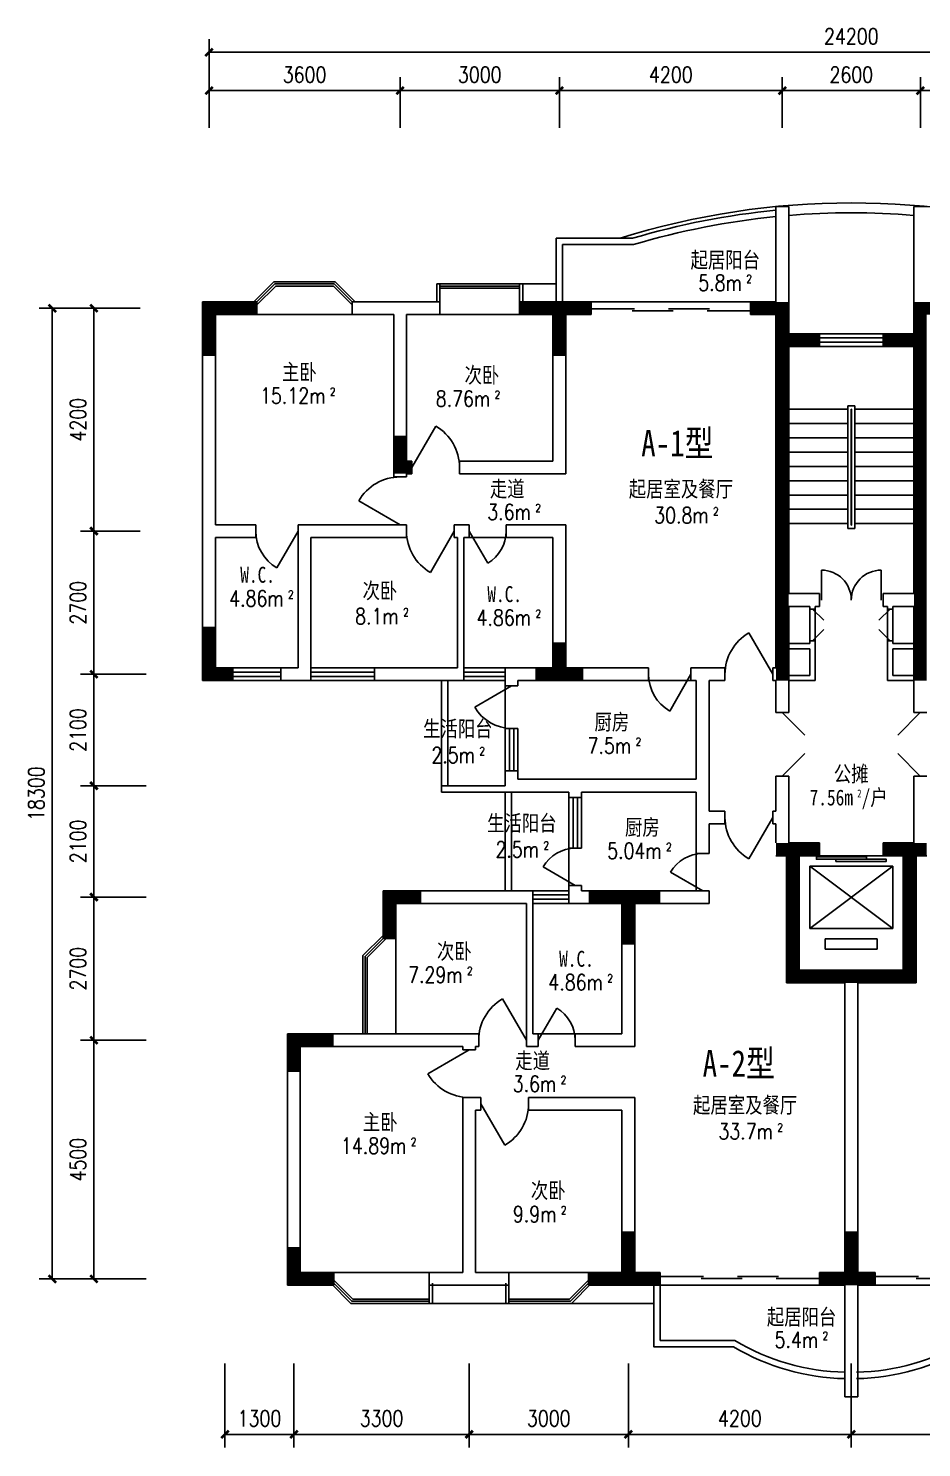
# Model space of a CAD drawing. Header units: millimetres. Extents: x 1478 to 31788, y 537 to 27341.
# Drawn here: x 1525 to 18351, y 537 to 27294 of the extents above; entities that cross this region are included whole.
import ezdxf
from ezdxf.enums import TextEntityAlignment as Align

# ---------------------------------------------------------------- set-up
doc = ezdxf.new("R2010")
doc.units = ezdxf.units.MM
for name, color, linetype in [('BB', 5, 'Continuous'), ('GROUND', 2, 'Continuous'), ('I', 6, 'Continuous'), ('PUB_DIM', 3, 'Continuous'), ('PUB_TEXT', 7, 'Continuous'), ('PUB_WINDW', 7, 'Continuous'), ('STAIR', 2, 'Continuous'), ('WALL', 255, 'Continuous'), ('WINDOW', 2, 'Continuous'), ('WINDOW_TEXT', 7, 'Continuous')]:
    doc.layers.add(name, color=color, linetype=linetype)
doc.styles.add('DIM_FONT', font='SIMPLEX', dxfattribs={"width": 0.8})
doc.styles.add('S1', font='SimSun.ttf', dxfattribs={"width": 0.8})
doc.styles.add('SIMPLEX', font='SIMPLEX.SHX')
doc.dimstyles.new('DIMN', dxfattribs={"dimtxt": 300, "dimasz": 1, "dimexe": 250, "dimexo": 300, "dimgap": 0.09, "dimtad": 1, "dimdec": 0, "dimzin": 0, "dimdsep": 46, "dimtxsty": 'DIM_FONT', "dimblk": '_DIMX', "dimcen": 0.09, "dimclrt": 7, "dimadec": 0, "dimazin": 0, "dimtfac": 1, "dimtdec": 0, "dimtix": 1, "dimtmove": 2, "dimatfit": 3, "dimldrblk": '_DIMX', "dimfxl": 1, "dimtolj": 1, "dimtzin": 0, "dimarcsym": 0})

# ---------------------------------------------------------------- blocks, each defined once
blk = doc.blocks.new('_DIMX')
at = {"const_width": 50}
blk.add_lwpolyline([(-70, -70), (70, 70)], dxfattribs=at)
blk = doc.blocks.new('*D22')
at = {"color": 0, "linetype": 'ByBlock', "transparency": 16777216}
for p, q in [((-44411, -52570), (-45646, -52570)), ((-45396, -52571), (-45396, -57069)), ((-44411, -57070), (-45646, -57070))]:
    blk.add_line(p, q, dxfattribs=at)
at = {"layer": 'DEFPOINTS', "color": 0, "linetype": 'ByBlock', "transparency": 16777216}
for p in [(-44111, -52570), (-45396, -57070), (-44111, -57070)]:
    blk.add_point(p, dxfattribs=at)
at = {"color": 0, "linetype": 'ByBlock', "transparency": 16777216}
for p, rotation in [((-45396, -52570), 90), ((-45396, -57070), 270)]:
    blk.add_blockref('_DIMX', p, dxfattribs=dict(at, rotation=rotation))
at = {"color": 7, "linetype": 'ByBlock', "transparency": 16777216, "insert": (-45696, -54820), "char_height": 300, "attachment_point": 5, "rotation": 90, "style": 'DIM_FONT'}
blk.add_mtext('\\A1;4500', dxfattribs=at)
blk = doc.blocks.new('*D29')
at = {"color": 0, "linetype": 'ByBlock', "transparency": 16777216}
for p, q in [((-45195, -38770), (-46430, -38770)), ((-46180, -38771), (-46180, -57069)), ((-45195, -57070), (-46430, -57070))]:
    blk.add_line(p, q, dxfattribs=at)
at = {"layer": 'DEFPOINTS', "color": 0, "linetype": 'ByBlock', "transparency": 16777216}
for p in [(-44895, -38770), (-46180, -57070), (-44895, -57070)]:
    blk.add_point(p, dxfattribs=at)
at = {"color": 0, "linetype": 'ByBlock', "transparency": 16777216}
for p, rotation in [((-46180, -38770), 90), ((-46180, -57070), 270)]:
    blk.add_blockref('_DIMX', p, dxfattribs=dict(at, rotation=rotation))
at = {"color": 7, "linetype": 'ByBlock', "transparency": 16777216, "insert": (-46480, -47920), "char_height": 300, "attachment_point": 5, "rotation": 90, "style": 'DIM_FONT'}
blk.add_mtext('\\A1;18300', dxfattribs=at)
blk = doc.blocks.new('*D20')
at = {"color": 0, "linetype": 'ByBlock', "transparency": 16777216}
for p, q in [((-42927, -58661), (-42927, -60249)), ((-41627, -58661), (-41627, -60249)), ((-42926, -59999), (-41628, -59999))]:
    blk.add_line(p, q, dxfattribs=at)
at = {"layer": 'DEFPOINTS', "color": 0, "linetype": 'ByBlock', "transparency": 16777216}
for p in [(-42927, -58361), (-41627, -58361), (-41627, -59999)]:
    blk.add_point(p, dxfattribs=at)
at = {"color": 0, "linetype": 'ByBlock', "transparency": 16777216, "rotation": 180}
blk.add_blockref('_DIMX', (-42927, -59999), dxfattribs=at)
at = {"color": 0, "linetype": 'ByBlock', "transparency": 16777216}
blk.add_blockref('_DIMX', (-41627, -59999), dxfattribs=at)
at = {"color": 7, "linetype": 'ByBlock', "transparency": 16777216, "insert": (-42277, -59699), "char_height": 300, "attachment_point": 5, "style": 'DIM_FONT'}
blk.add_mtext('\\A1;1300', dxfattribs=at)
blk = doc.blocks.new('*D26')
at = {"color": 0, "linetype": 'ByBlock', "transparency": 16777216}
for p, q in [((69779, -58661), (69779, -60249)), ((73679, -58661), (73679, -60249)), ((69780, -59999), (73678, -59999))]:
    blk.add_line(p, q, dxfattribs=at)
at = {"layer": 'DEFPOINTS', "color": 0, "linetype": 'ByBlock', "transparency": 16777216}
for p in [(69779, -58361), (73679, -58361), (73679, -59999)]:
    blk.add_point(p, dxfattribs=at)
at = {"color": 0, "linetype": 'ByBlock', "transparency": 16777216, "rotation": 180}
blk.add_blockref('_DIMX', (69779, -59999), dxfattribs=at)
at = {"color": 0, "linetype": 'ByBlock', "transparency": 16777216}
blk.add_blockref('_DIMX', (73679, -59999), dxfattribs=at)
at = {"color": 7, "linetype": 'ByBlock', "transparency": 16777216, "insert": (71729, -59699), "char_height": 300, "attachment_point": 5, "style": 'DIM_FONT'}
blk.add_mtext('\\A1;3900', dxfattribs=at)
blk = doc.blocks.new('*D18')
at = {"color": 0, "linetype": 'ByBlock', "transparency": 16777216}
for p, q in [((-38327, -58661), (-38327, -60249)), ((-35327, -58661), (-35327, -60249)), ((-38326, -59999), (-35328, -59999))]:
    blk.add_line(p, q, dxfattribs=at)
at = {"layer": 'DEFPOINTS', "color": 0, "linetype": 'ByBlock', "transparency": 16777216}
for p in [(-38327, -58361), (-35327, -58361), (-35327, -59999)]:
    blk.add_point(p, dxfattribs=at)
at = {"color": 0, "linetype": 'ByBlock', "transparency": 16777216, "rotation": 180}
blk.add_blockref('_DIMX', (-38327, -59999), dxfattribs=at)
at = {"color": 0, "linetype": 'ByBlock', "transparency": 16777216}
blk.add_blockref('_DIMX', (-35327, -59999), dxfattribs=at)
at = {"color": 7, "linetype": 'ByBlock', "transparency": 16777216, "insert": (-36827, -59699), "char_height": 300, "attachment_point": 5, "style": 'DIM_FONT'}
blk.add_mtext('\\A1;3000', dxfattribs=at)
blk = doc.blocks.new('*D19')
at = {"color": 0, "linetype": 'ByBlock', "transparency": 16777216}
for p, q in [((-41627, -58661), (-41627, -60249)), ((-38327, -58661), (-38327, -60249)), ((-41626, -59999), (-38328, -59999))]:
    blk.add_line(p, q, dxfattribs=at)
at = {"layer": 'DEFPOINTS', "color": 0, "linetype": 'ByBlock', "transparency": 16777216}
for p in [(-41627, -58361), (-38327, -58361), (-38327, -59999)]:
    blk.add_point(p, dxfattribs=at)
at = {"color": 0, "linetype": 'ByBlock', "transparency": 16777216, "rotation": 180}
blk.add_blockref('_DIMX', (-41627, -59999), dxfattribs=at)
at = {"color": 0, "linetype": 'ByBlock', "transparency": 16777216}
blk.add_blockref('_DIMX', (-38327, -59999), dxfattribs=at)
at = {"color": 7, "linetype": 'ByBlock', "transparency": 16777216, "insert": (-39977, -59699), "char_height": 300, "attachment_point": 5, "style": 'DIM_FONT'}
blk.add_mtext('\\A1;3300', dxfattribs=at)
blk = doc.blocks.new('*D17')
at = {"color": 0, "linetype": 'ByBlock', "transparency": 16777216}
for p, q in [((-35327, -58661), (-35327, -60249)), ((-31127, -58661), (-31127, -60249)), ((-35326, -59999), (-31128, -59999))]:
    blk.add_line(p, q, dxfattribs=at)
at = {"layer": 'DEFPOINTS', "color": 0, "linetype": 'ByBlock', "transparency": 16777216}
for p in [(-35327, -58361), (-31127, -58361), (-31127, -59999)]:
    blk.add_point(p, dxfattribs=at)
at = {"color": 0, "linetype": 'ByBlock', "transparency": 16777216, "rotation": 180}
blk.add_blockref('_DIMX', (-35327, -59999), dxfattribs=at)
at = {"color": 0, "linetype": 'ByBlock', "transparency": 16777216}
blk.add_blockref('_DIMX', (-31127, -59999), dxfattribs=at)
at = {"color": 7, "linetype": 'ByBlock', "transparency": 16777216, "insert": (-33227, -59699), "char_height": 300, "attachment_point": 5, "style": 'DIM_FONT'}
blk.add_mtext('\\A1;4200', dxfattribs=at)
blk = doc.blocks.new('_A0LHZ')
for p, q in [((-0.5, 0.0159), (-0.2273, 0.0159)), ((-0.2419, 0.0033), (0.0147, 0.0033)), ((-0.0147, 0.0159), (0.2419, 0.0159)), ((0.2273, 0.0033), (0.5, 0.0033))]:
    blk.add_line(p, q)
blk = doc.blocks.new('M_A6')
blk.add_line((0.5, 0), (0.5, 0))
blk = doc.blocks.new('*D14')
at = {"color": 0, "linetype": 'ByBlock', "transparency": 16777216}
for p, q in [((-29827, -35370), (-29827, -34415)), ((-19027, -35370), (-19027, -34415)), ((-19028, -34665), (-29826, -34665))]:
    blk.add_line(p, q, dxfattribs=at)
at = {"layer": 'DEFPOINTS', "color": 0, "linetype": 'ByBlock', "transparency": 16777216}
for p in [(-29827, -34665), (-29827, -35670), (-19027, -35670)]:
    blk.add_point(p, dxfattribs=at)
at = {"color": 0, "linetype": 'ByBlock', "transparency": 16777216, "rotation": 180}
blk.add_blockref('_DIMX', (-29827, -34665), dxfattribs=at)
at = {"color": 0, "linetype": 'ByBlock', "transparency": 16777216}
blk.add_blockref('_DIMX', (-19027, -34665), dxfattribs=at)
at = {"color": 7, "linetype": 'ByBlock', "transparency": 16777216, "insert": (-24427, -34365), "char_height": 300, "attachment_point": 5, "style": 'DIM_FONT'}
blk.add_mtext('\\A1;10800', dxfattribs=at)
blk = doc.blocks.new('*D31')
at = {"color": 0, "linetype": 'ByBlock', "transparency": 16777216}
for p, q in [((-43227, -34647), (-43227, -33693)), ((-19027, -34647), (-19027, -33693)), ((-19028, -33943), (-43226, -33943))]:
    blk.add_line(p, q, dxfattribs=at)
at = {"layer": 'DEFPOINTS', "color": 0, "linetype": 'ByBlock', "transparency": 16777216}
for p in [(-43227, -33943), (-43227, -34947), (-19027, -34947)]:
    blk.add_point(p, dxfattribs=at)
at = {"color": 0, "linetype": 'ByBlock', "transparency": 16777216, "rotation": 180}
blk.add_blockref('_DIMX', (-43227, -33943), dxfattribs=at)
at = {"color": 0, "linetype": 'ByBlock', "transparency": 16777216}
blk.add_blockref('_DIMX', (-19027, -33943), dxfattribs=at)
at = {"color": 7, "linetype": 'ByBlock', "transparency": 16777216, "insert": (-31127, -33643), "char_height": 300, "attachment_point": 5, "style": 'DIM_FONT'}
blk.add_mtext('\\A1;24200', dxfattribs=at)
blk = doc.blocks.new('M_A7VJZ')
for p, q in [((-0.5, 0), (-0.146, -0.354)), ((0.5, 0), (0.146, -0.354))]:
    blk.add_line(p, q)
blk = doc.blocks.new('*D24')
at = {"color": 0, "linetype": 'ByBlock', "transparency": 16777216}
for p, q in [((-44411, -45670), (-45646, -45670)), ((-45396, -45671), (-45396, -47769)), ((-44411, -47770), (-45646, -47770))]:
    blk.add_line(p, q, dxfattribs=at)
at = {"layer": 'DEFPOINTS', "color": 0, "linetype": 'ByBlock', "transparency": 16777216}
for p in [(-44111, -45670), (-45396, -47770), (-44111, -47770)]:
    blk.add_point(p, dxfattribs=at)
at = {"color": 0, "linetype": 'ByBlock', "transparency": 16777216}
for p, rotation in [((-45396, -45670), 90), ((-45396, -47770), 270)]:
    blk.add_blockref('_DIMX', p, dxfattribs=dict(at, rotation=rotation))
at = {"color": 7, "linetype": 'ByBlock', "transparency": 16777216, "insert": (-45696, -46720), "char_height": 300, "attachment_point": 5, "rotation": 90, "style": 'DIM_FONT'}
blk.add_mtext('\\A1;2100', dxfattribs=at)
blk = doc.blocks.new('_WBLK')
for p, q in [((-0.5, 0.5), (0.5, 0.5)), ((0.5, 0.167), (-0.5, 0.167)), ((0.5, -0.167), (-0.5, -0.167)), ((-0.5, -0.5), (0.5, -0.5))]:
    blk.add_line(p, q)
at = {"style": 'SIMPLEX', "flags": 9}
blk.add_attdef('A', text='', height=1, dxfattribs=at).set_placement((0, 1.5), align=Align.MIDDLE)
blk = doc.blocks.new('*D21')
at = {"color": 0, "linetype": 'ByBlock', "transparency": 16777216}
for p, q in [((-44411, -49870), (-45646, -49870)), ((-45396, -49871), (-45396, -52569)), ((-44411, -52570), (-45646, -52570))]:
    blk.add_line(p, q, dxfattribs=at)
at = {"layer": 'DEFPOINTS', "color": 0, "linetype": 'ByBlock', "transparency": 16777216}
for p in [(-44111, -49870), (-45396, -52570), (-44111, -52570)]:
    blk.add_point(p, dxfattribs=at)
at = {"color": 0, "linetype": 'ByBlock', "transparency": 16777216}
for p, rotation in [((-45396, -49870), 90), ((-45396, -52570), 270)]:
    blk.add_blockref('_DIMX', p, dxfattribs=dict(at, rotation=rotation))
at = {"color": 7, "linetype": 'ByBlock', "transparency": 16777216, "insert": (-45696, -51220), "char_height": 300, "attachment_point": 5, "rotation": 90, "style": 'DIM_FONT'}
blk.add_mtext('\\A1;2700', dxfattribs=at)
blk = doc.blocks.new('*D23')
at = {"color": 0, "linetype": 'ByBlock', "transparency": 16777216}
for p, q in [((-44411, -47770), (-45646, -47770)), ((-45396, -47771), (-45396, -49869)), ((-44411, -49870), (-45646, -49870))]:
    blk.add_line(p, q, dxfattribs=at)
at = {"layer": 'DEFPOINTS', "color": 0, "linetype": 'ByBlock', "transparency": 16777216}
for p in [(-44111, -47770), (-45396, -49870), (-44111, -49870)]:
    blk.add_point(p, dxfattribs=at)
at = {"color": 0, "linetype": 'ByBlock', "transparency": 16777216}
for p, rotation in [((-45396, -47770), 90), ((-45396, -49870), 270)]:
    blk.add_blockref('_DIMX', p, dxfattribs=dict(at, rotation=rotation))
at = {"color": 7, "linetype": 'ByBlock', "transparency": 16777216, "insert": (-45696, -48820), "char_height": 300, "attachment_point": 5, "rotation": 90, "style": 'DIM_FONT'}
blk.add_mtext('\\A1;2100', dxfattribs=at)
blk = doc.blocks.new('_DBLK')
blk.add_line((-0.5, 0), (0, -0.866))
blk.add_arc((-0.5, 0), 1, 300, 0)
at = {"style": 'SIMPLEX', "flags": 9}
blk.add_attdef('A', text='', height=1, dxfattribs=at).set_placement((0, 1.5), align=Align.MIDDLE)
blk = doc.blocks.new('_LIFTD')
for points in [[(-0.548, -0.602), (-0.548, -0.774), (0.241, -0.774), (0.241, -0.602), (-0.548, -0.602)], [(-0.241, -0.784), (-0.241, -0.955), (0.548, -0.955), (0.548, -0.784), (-0.241, -0.784)]]:
    blk.add_lwpolyline(points)
blk = doc.blocks.new('*D9')
at = {"color": 0, "linetype": 'ByBlock', "transparency": 16777216}
for p, q in [((-44527, -38770), (-45646, -38770)), ((-45396, -38771), (-45396, -42969)), ((-44527, -42970), (-45646, -42970))]:
    blk.add_line(p, q, dxfattribs=at)
at = {"layer": 'DEFPOINTS', "color": 0, "linetype": 'ByBlock', "transparency": 16777216}
for p in [(-44227, -38770), (-45396, -42970), (-44227, -42970)]:
    blk.add_point(p, dxfattribs=at)
at = {"color": 0, "linetype": 'ByBlock', "transparency": 16777216}
for p, rotation in [((-45396, -38770), 90), ((-45396, -42970), 270)]:
    blk.add_blockref('_DIMX', p, dxfattribs=dict(at, rotation=rotation))
at = {"color": 7, "linetype": 'ByBlock', "transparency": 16777216, "insert": (-45696, -40870), "char_height": 300, "attachment_point": 5, "rotation": 90, "style": 'DIM_FONT'}
blk.add_mtext('\\A1;4200', dxfattribs=at)
blk = doc.blocks.new('*D10')
at = {"color": 0, "linetype": 'ByBlock', "transparency": 16777216}
for p, q in [((-44527, -42970), (-45646, -42970)), ((-45396, -42971), (-45396, -45669)), ((-44527, -45670), (-45646, -45670))]:
    blk.add_line(p, q, dxfattribs=at)
at = {"layer": 'DEFPOINTS', "color": 0, "linetype": 'ByBlock', "transparency": 16777216}
for p in [(-44227, -42970), (-45396, -45670), (-44227, -45670)]:
    blk.add_point(p, dxfattribs=at)
at = {"color": 0, "linetype": 'ByBlock', "transparency": 16777216}
for p, rotation in [((-45396, -42970), 90), ((-45396, -45670), 270)]:
    blk.add_blockref('_DIMX', p, dxfattribs=dict(at, rotation=rotation))
at = {"color": 7, "linetype": 'ByBlock', "transparency": 16777216, "insert": (-45696, -44320), "char_height": 300, "attachment_point": 5, "rotation": 90, "style": 'DIM_FONT'}
blk.add_mtext('\\A1;2700', dxfattribs=at)
blk = doc.blocks.new('_DBLK1')
for p, q in [((-0.47, 0), (-0.47, -0.47)), ((0.47, 0), (0.47, -0.47))]:
    blk.add_line(p, q)
for centre, start, end in [((-0.47, 0), 270, 0), ((0.47, 0), 180, 270)]:
    blk.add_arc(centre, 0.47, start, end)
at = {"layer": 'WINDOW_TEXT', "style": 'SIMPLEX', "flags": 9}
blk.add_attdef('A', text='', height=1, dxfattribs=at).set_placement((0, 1.5), align=Align.MIDDLE)
blk = doc.blocks.new('*D12')
at = {"color": 0, "linetype": 'ByBlock', "transparency": 16777216}
for p, q in [((-43227, -35370), (-43227, -34415)), ((-39627, -35370), (-39627, -34415)), ((-39628, -34665), (-43226, -34665))]:
    blk.add_line(p, q, dxfattribs=at)
at = {"layer": 'DEFPOINTS', "color": 0, "linetype": 'ByBlock', "transparency": 16777216}
for p in [(-43227, -34665), (-43227, -35670), (-39627, -35670)]:
    blk.add_point(p, dxfattribs=at)
at = {"color": 0, "linetype": 'ByBlock', "transparency": 16777216, "rotation": 180}
blk.add_blockref('_DIMX', (-43227, -34665), dxfattribs=at)
at = {"color": 0, "linetype": 'ByBlock', "transparency": 16777216}
blk.add_blockref('_DIMX', (-39627, -34665), dxfattribs=at)
at = {"color": 7, "linetype": 'ByBlock', "transparency": 16777216, "insert": (-41427, -34365), "char_height": 300, "attachment_point": 5, "style": 'DIM_FONT'}
blk.add_mtext('\\A1;3600', dxfattribs=at)
blk = doc.blocks.new('*D11')
at = {"color": 0, "linetype": 'ByBlock', "transparency": 16777216}
for p, q in [((-36627, -35370), (-36627, -34415)), ((-32427, -35370), (-32427, -34415)), ((-32428, -34665), (-36626, -34665))]:
    blk.add_line(p, q, dxfattribs=at)
at = {"layer": 'DEFPOINTS', "color": 0, "linetype": 'ByBlock', "transparency": 16777216}
for p in [(-36627, -34665), (-36627, -35670), (-32427, -35670)]:
    blk.add_point(p, dxfattribs=at)
at = {"color": 0, "linetype": 'ByBlock', "transparency": 16777216, "rotation": 180}
blk.add_blockref('_DIMX', (-36627, -34665), dxfattribs=at)
at = {"color": 0, "linetype": 'ByBlock', "transparency": 16777216}
blk.add_blockref('_DIMX', (-32427, -34665), dxfattribs=at)
at = {"color": 7, "linetype": 'ByBlock', "transparency": 16777216, "insert": (-34527, -34365), "char_height": 300, "attachment_point": 5, "style": 'DIM_FONT'}
blk.add_mtext('\\A1;4200', dxfattribs=at)
blk = doc.blocks.new('*D13')
at = {"color": 0, "linetype": 'ByBlock', "transparency": 16777216}
for p, q in [((-39627, -35370), (-39627, -34415)), ((-36627, -35370), (-36627, -34415)), ((-36628, -34665), (-39626, -34665))]:
    blk.add_line(p, q, dxfattribs=at)
at = {"layer": 'DEFPOINTS', "color": 0, "linetype": 'ByBlock', "transparency": 16777216}
for p in [(-39627, -34665), (-39627, -35670), (-36627, -35670)]:
    blk.add_point(p, dxfattribs=at)
at = {"color": 0, "linetype": 'ByBlock', "transparency": 16777216, "rotation": 180}
blk.add_blockref('_DIMX', (-39627, -34665), dxfattribs=at)
at = {"color": 0, "linetype": 'ByBlock', "transparency": 16777216}
blk.add_blockref('_DIMX', (-36627, -34665), dxfattribs=at)
at = {"color": 7, "linetype": 'ByBlock', "transparency": 16777216, "insert": (-38127, -34365), "char_height": 300, "attachment_point": 5, "style": 'DIM_FONT'}
blk.add_mtext('\\A1;3000', dxfattribs=at)
blk = doc.blocks.new('*D15')
at = {"color": 0, "linetype": 'ByBlock', "transparency": 16777216}
for p, q in [((-32427, -35370), (-32427, -34415)), ((-29827, -35370), (-29827, -34415)), ((-29828, -34665), (-32426, -34665))]:
    blk.add_line(p, q, dxfattribs=at)
at = {"layer": 'DEFPOINTS', "color": 0, "linetype": 'ByBlock', "transparency": 16777216}
for p in [(-32427, -34665), (-32427, -35670), (-29827, -35670)]:
    blk.add_point(p, dxfattribs=at)
at = {"color": 0, "linetype": 'ByBlock', "transparency": 16777216, "rotation": 180}
blk.add_blockref('_DIMX', (-32427, -34665), dxfattribs=at)
at = {"color": 0, "linetype": 'ByBlock', "transparency": 16777216}
blk.add_blockref('_DIMX', (-29827, -34665), dxfattribs=at)
at = {"color": 7, "linetype": 'ByBlock', "transparency": 16777216, "insert": (-31127, -34365), "char_height": 300, "attachment_point": 5, "style": 'DIM_FONT'}
blk.add_mtext('\\A1;2600', dxfattribs=at)
blk = doc.blocks.new('1T4F34深院')
at = {"layer": 'BB', "const_width": 240}
for points in [[(3301.8, -3776.3), (2401.8, -3776.3), (2401.8, -4676.3)], [(9601.8, -3776.3), (8251.8, -3776.3)], [(9001.8, -3776.3), (9001.8, -4676.3)], [(12601.8, -3776.3), (13201.8, -3776.3), (13201.8, -4376.3)], [(16401.8, -3776.3), (15801.8, -3776.3), (15801.8, -4376.3)], [(13201.8, -10796.3), (13201.8, -4376.3), (13901.8, -4376.3)], [(15801.8, -10796.3), (15801.8, -4376.3), (15101.8, -4376.3)], [(6221.8, -6776.3), (6001.8, -6776.3), (6001.8, -6176.3)], [(2851.8, -10676.3), (2401.8, -10676.3), (2401.8, -9776.3)], [(9001.8, -10676.3), (9001.8, -10076.3)], [(8551.8, -10676.3), (9451.8, -10676.3)], [(13401.8, -13976.3), (13081.8, -13976.3)], [(15101.8, -13976.3), (15601.8, -13976.3), (15601.8, -16376.3), (13401.8, -16376.3), (13401.8, -13976.3), (13901.8, -13976.3)], [(15601.8, -13976.3), (15921.8, -13976.3)], [(5801.8, -15656.3), (5801.8, -14876.3), (6401.8, -14876.3)], [(9551.8, -14876.3), (10901.8, -14876.3)], [(10301.8, -14876.3), (10301.8, -15776.3)], [(4751.8, -17576.3), (4001.8, -17576.3), (4001.8, -18176.3)], [(10301.8, -22076.3), (10301.8, -21176.3)], [(14501.8, -22076.3), (14501.8, -21176.3)], [(4751.8, -22076.3), (4001.8, -22076.3), (4001.8, -21476.3)], [(9551.8, -22076.3), (10901.8, -22076.3)], [(13901.8, -22076.3), (14951.8, -22076.3)]]:
    blk.add_lwpolyline(points, dxfattribs=at)
at = {"layer": 'GROUND'}
for p, q in [((9601.8, -3656.3), (12601.8, -3656.3)), ((8001.8, -8096.3), (7301.8, -8096.3)), ((13721.8, -10046.3), (13721.8, -9446.3)), ((13821.8, -10046.3), (13821.8, -9446.3)), ((15181.8, -9446.3), (15181.8, -10046.3)), ((15281.8, -9446.3), (15281.8, -10046.3)), ((7981.8, -11696.3), (7981.8, -10896.3)), ((10681.8, -10796.3), (11481.8, -10796.3)), ((9181.8, -13956.3), (9181.8, -14656.3)), ((11581.8, -14056.3), (11581.8, -14756.3)), ((9301.8, -17456.3), (8601.8, -17456.3)), ((13901.8, -22196.3), (10901.8, -22196.3)), ((17951.8, -22196.3), (14951.8, -22196.3))]:
    blk.add_line(p, q, dxfattribs=at)
at = {"layer": 'I'}
for p, q in [((6781.8, -10796.3), (6781.8, -12776.3)), ((6901.8, -10796.3), (6901.8, -12776.3)), ((6781.8, -12896.3), (6781.8, -12896.3)), ((7981.8, -12896.3), (7981.8, -14756.3)), ((8101.8, -12896.3), (8101.8, -14756.3))]:
    blk.add_line(p, q, dxfattribs=at)
for points in [[(18853.3, -2456.3, 0.1534463), (10150.3, -2456.3, 0.040912)], [(13081.8, -1926.3, 0.0477282), (10381.8, -2456.3), (8941.8, -2456.3), (8941.8, -3656.3)], [(13081.8, -2046.9, 0.047826), (10399.3, -2576.3), (9061.8, -2576.3), (9061.8, -3656.3)], [(15681.8, -2025, 0.0412559), (13321.8, -2025, 0.0412559)], [(10781.8, -22156.3), (10781.8, -23356.3), (12281.8, -23356.3, 0.1276956), (14381.8, -23955.3)], [(10901.8, -22156.3), (10901.8, -23236.3), (12307.4, -23236.3, 0.1290843), (14381.8, -23835.3)], [(18071.8, -22156.3), (18071.8, -23356.3), (16701.8, -23356.3, -0.1276956), (14601.8, -23955.3)], [(17951.8, -22156.3), (17951.8, -23236.3), (16676.1, -23236.3, -0.1290843), (14601.8, -23835.3)]]:
    blk.add_lwpolyline(points, format="xyb", dxfattribs=at)
at = {"layer": 'STAIR'}
for p, q in [((14436.8, -5616.3), (14436.8, -7925.4)), ((14566.8, -5616.3), (14436.8, -5616.3)), ((14566.8, -7925.4), (14566.8, -5616.3)), ((13321.8, -5676.3), (13321.8, -8076.3)), ((13321.8, -5676.3), (14436.8, -5676.3)), ((14496.8, -5676.3), (14496.8, -7865.4)), ((14506.8, -5676.3), (14496.8, -5676.3)), ((14506.8, -7865.4), (14506.8, -5676.3)), ((15681.8, -5676.3), (14566.8, -5676.3)), ((15681.8, -8076.3), (15681.8, -5676.3)), ((13321.8, -5946.3), (14436.8, -5946.3)), ((15681.8, -5946.3), (14566.8, -5946.3)), ((13321.8, -6216.3), (14436.8, -6216.3)), ((15681.8, -6216.3), (14566.8, -6216.3)), ((13321.8, -6486.3), (14436.8, -6486.3)), ((15681.8, -6486.3), (14566.8, -6486.3)), ((13321.8, -6756.3), (14436.8, -6756.3)), ((15681.8, -6756.3), (14566.8, -6756.3)), ((13321.8, -7026.3), (14436.8, -7026.3)), ((15681.8, -7026.3), (14566.8, -7026.3)), ((13321.8, -7296.3), (14436.8, -7296.3)), ((15681.8, -7296.3), (14566.8, -7296.3)), ((13321.8, -7566.3), (14436.8, -7566.3)), ((15681.8, -7566.3), (14566.8, -7566.3)), ((13321.8, -7836.3), (14436.8, -7836.3)), ((14436.8, -7925.4), (14566.8, -7925.4)), ((14496.8, -7865.4), (14506.8, -7865.4)), ((15681.8, -7836.3), (14566.8, -7836.3)), ((13901.8, -14096.3), (15101.8, -14096.3)), ((13721.8, -14292.3), (13721.8, -15468.3)), ((13721.8, -15468.3), (15281.8, -14292.3)), ((15281.8, -15468.3), (13721.8, -14292.3)), ((15281.8, -14292.3), (13721.8, -14292.3)), ((15281.8, -15468.3), (15281.8, -14292.3)), ((13721.8, -15468.3), (15281.8, -15468.3)), ((14991.8, -15664.3), (14011.8, -15664.3)), ((14011.8, -15664.3), (14011.8, -15860.3)), ((14991.8, -15860.3), (14991.8, -15664.3)), ((14011.8, -15860.3), (14991.8, -15860.3))]:
    blk.add_line(p, q, dxfattribs=at)
at = {"layer": 'WALL'}
for p, q in [((13081.8, -3656.3), (13081.8, -1856.3)), ((13081.8, -1856.3), (13321.8, -1856.3)), ((13321.8, -4076.3), (13321.8, -1856.3)), ((15681.8, -4076.3), (15681.8, -1856.3)), ((15681.8, -1856.3), (15921.8, -1856.3)), ((6691.8, -3656.3), (6691.8, -3316.3)), ((6751.8, -3316.3), (6691.8, -3316.3)), ((6751.8, -3656.3), (6751.8, -3316.3)), ((8251.8, -3696.3), (8251.8, -3316.3)), ((8251.8, -3316.3), (8311.8, -3316.3)), ((8311.8, -3656.3), (8311.8, -3316.3)), ((2281.8, -8096.3), (2281.8, -3656.3)), ((2281.8, -3656.3), (3301.8, -3656.3)), ((3301.8, -3896.3), (3301.8, -3656.3)), ((5101.8, -3896.3), (5101.8, -3656.3)), ((5101.8, -3656.3), (6121.8, -3656.3)), ((6121.8, -3656.3), (6751.8, -3656.3)), ((6751.8, -3896.3), (6751.8, -3656.3)), ((8251.8, -3896.3), (8251.8, -3656.3)), ((8251.8, -3656.3), (9601.8, -3656.3)), ((9601.8, -3896.3), (9601.8, -3656.3)), ((12601.8, -3656.3), (13081.8, -3656.3)), ((12601.8, -3896.3), (12601.8, -3656.3)), ((13321.8, -3656.3), (13321.8, -4256.3)), ((15681.8, -3656.3), (15681.8, -4256.3)), ((2521.8, -7856.3), (2521.8, -3896.3)), ((2521.8, -3896.3), (3301.8, -3896.3)), ((5101.8, -3896.3), (5881.8, -3896.3)), ((5881.8, -3896.3), (5881.8, -6956.3)), ((6121.8, -3896.3), (6121.8, -6656.3)), ((6121.8, -3896.3), (6751.8, -3896.3)), ((8251.8, -3896.3), (8881.8, -3896.3)), ((8881.8, -3896.3), (8881.8, -6656.3)), ((9121.8, -3896.3), (9121.8, -6896.3)), ((9121.8, -3896.3), (9601.8, -3896.3)), ((12601.8, -3896.3), (13081.8, -3896.3)), ((13081.8, -3896.3), (13081.8, -10556.3)), ((13081.8, -4076.3), (13081.8, -3896.3)), ((13901.8, -4256.3), (13321.8, -4256.3)), ((13901.8, -4496.3), (13901.8, -4256.3)), ((15681.8, -4256.3), (15101.8, -4256.3)), ((15101.8, -4496.3), (15101.8, -4256.3)), ((13321.8, -4496.3), (13321.8, -9156.3)), ((13901.8, -4496.3), (13321.8, -4496.3)), ((15681.8, -4496.3), (15101.8, -4496.3)), ((15681.8, -4496.3), (15681.8, -9156.3)), ((6121.8, -6656.3), (6221.8, -6656.3)), ((6221.8, -6656.3), (6221.8, -6896.3)), ((7121.8, -6656.3), (8881.8, -6656.3)), ((7121.8, -6656.3), (7121.8, -6896.3)), ((5881.8, -6956.3), (6121.8, -6956.3)), ((6121.8, -6896.3), (6121.8, -6956.3)), ((6121.8, -6896.3), (6221.8, -6896.3)), ((7121.8, -6896.3), (9121.8, -6896.3)), ((3281.8, -7856.3), (2521.8, -7856.3)), ((3281.8, -8096.3), (3281.8, -7856.3)), ((4081.8, -8096.3), (4081.8, -7856.3)), ((4081.8, -7856.3), (4081.8, -7856.3)), ((4081.8, -7856.3), (5881.8, -7856.3)), ((5881.8, -7856.3), (5881.8, -7856.3)), ((6121.8, -7856.3), (5881.8, -7856.3)), ((6121.8, -7856.3), (6121.8, -8096.3)), ((6121.8, -7856.3), (6121.8, -7856.3)), ((7021.8, -7856.3), (7021.8, -8096.3)), ((7301.8, -7856.3), (7021.8, -7856.3)), ((7301.8, -8096.3), (7301.8, -7856.3)), ((8001.8, -8096.3), (8001.8, -7856.3)), ((9121.8, -7856.3), (8001.8, -7856.3)), ((9121.8, -10556.3), (9121.8, -7856.3)), ((2281.8, -8096.3), (2281.8, -10796.3)), ((2521.8, -8096.3), (2521.8, -10556.3)), ((3281.8, -8096.3), (2521.8, -8096.3)), ((4081.8, -8096.3), (4081.8, -10556.3)), ((4081.8, -8096.3), (4081.8, -8096.3)), ((4321.8, -8096.3), (4321.8, -10556.3)), ((4321.8, -8096.3), (6121.8, -8096.3)), ((7021.8, -8096.3), (7081.8, -8096.3)), ((7081.8, -10556.3), (7081.8, -8096.3)), ((7201.8, -10556.3), (7201.8, -8096.3)), ((7301.8, -8096.3), (7201.8, -8096.3)), ((8881.8, -8096.3), (8001.8, -8096.3)), ((8881.8, -10556.3), (8881.8, -8096.3)), ((13321.8, -9156.3), (13901.8, -9156.3)), ((13901.8, -9396.3), (13901.8, -9156.3)), ((15101.8, -9156.3), (15681.8, -9156.3)), ((15101.8, -9396.3), (15101.8, -9156.3)), ((13321.8, -9396.3), (13321.8, -11396.3)), ((13321.8, -9396.3), (13721.8, -9396.3)), ((13721.8, -9396.3), (13721.8, -9446.3)), ((13721.8, -9446.3), (13821.8, -9446.3)), ((13821.8, -9396.3), (13901.8, -9396.3)), ((13821.8, -9396.3), (13821.8, -9446.3)), ((15101.8, -9396.3), (15181.8, -9396.3)), ((15181.8, -9396.3), (15181.8, -9446.3)), ((15281.8, -9446.3), (15181.8, -9446.3)), ((15281.8, -9396.3), (15681.8, -9396.3)), ((15281.8, -9396.3), (15281.8, -9446.3)), ((15681.8, -9396.3), (15681.8, -11396.3)), ((13321.8, -10096.3), (13721.8, -10096.3)), ((13721.8, -10046.3), (13821.8, -10046.3)), ((13721.8, -10046.3), (13721.8, -10096.3)), ((13821.8, -10046.3), (13821.8, -10796.3)), ((15281.8, -10046.3), (15181.8, -10046.3)), ((15181.8, -10046.3), (15181.8, -10796.3)), ((15281.8, -10046.3), (15281.8, -10096.3)), ((15681.8, -10096.3), (15281.8, -10096.3)), ((13321.8, -10196.3), (13721.8, -10196.3)), ((13721.8, -10196.3), (13721.8, -10696.3)), ((15681.8, -10196.3), (15281.8, -10196.3)), ((15281.8, -10196.3), (15281.8, -10696.3)), ((2521.8, -10556.3), (2851.8, -10556.3)), ((2851.8, -10556.3), (2851.8, -10796.3)), ((3751.8, -10556.3), (4081.8, -10556.3)), ((3751.8, -10556.3), (3751.8, -10796.3)), ((4321.8, -10556.3), (4321.8, -10796.3)), ((5521.8, -10556.3), (7081.8, -10556.3)), ((5521.8, -10556.3), (5521.8, -10796.3)), ((7201.8, -10556.3), (7201.8, -10796.3)), ((7981.8, -10556.3), (7981.8, -10796.3)), ((8881.8, -10556.3), (7981.8, -10556.3)), ((9121.8, -10556.3), (10681.8, -10556.3)), ((10681.8, -10796.3), (10681.8, -10556.3)), ((11481.8, -10796.3), (11481.8, -10556.3)), ((11481.8, -10556.3), (11821.8, -10556.3)), ((11821.8, -10556.3), (12121.8, -10556.3)), ((12121.8, -10556.3), (12121.8, -10796.3)), ((13021.8, -10556.3), (13021.8, -10796.3)), ((13021.8, -10556.3), (13081.8, -10556.3)), ((13321.8, -10696.3), (13721.8, -10696.3)), ((15681.8, -10696.3), (15281.8, -10696.3)), ((2281.8, -10796.3), (2851.8, -10796.3)), ((3751.8, -10796.3), (4081.8, -10796.3)), ((4081.8, -10796.3), (4321.8, -10796.3)), ((4081.8, -10796.3), (4081.8, -10796.3)), ((5521.8, -10796.3), (7201.8, -10796.3)), ((7981.8, -10796.3), (7981.8, -10896.3)), ((8221.8, -10896.3), (7981.8, -10896.3)), ((8221.8, -10796.3), (8221.8, -10896.3)), ((8221.8, -10796.3), (10681.8, -10796.3)), ((11481.8, -10796.3), (11581.8, -10796.3)), ((11581.8, -12656.3), (11581.8, -10796.3)), ((11821.8, -13256.3), (11821.8, -10796.3)), ((11821.8, -10796.3), (12121.8, -10796.3)), ((13021.8, -10796.3), (13081.8, -10796.3)), ((13081.8, -11396.3), (13081.8, -10796.3)), ((13321.8, -10796.3), (13821.8, -10796.3)), ((15681.8, -10796.3), (15181.8, -10796.3)), ((13081.8, -11396.3), (13321.8, -11396.3)), ((15921.8, -11396.3), (15681.8, -11396.3)), ((8221.8, -11696.3), (7981.8, -11696.3)), ((8221.8, -11696.3), (7981.8, -11696.3)), ((8221.8, -12496.3), (7981.8, -12496.3)), ((7981.8, -12496.3), (7981.8, -12776.3)), ((8221.8, -12496.3), (8221.8, -12656.3)), ((6781.8, -12776.3), (7981.8, -12776.3)), ((6781.8, -12776.3), (6781.8, -12896.3)), ((8221.8, -12656.3), (11581.8, -12656.3)), ((13081.8, -12596.3), (13321.8, -12596.3)), ((13081.8, -13256.3), (13081.8, -12596.3)), ((13321.8, -13496.3), (13321.8, -12596.3)), ((15921.8, -12596.3), (15681.8, -12596.3)), ((15681.8, -13496.3), (15681.8, -12596.3)), ((6781.8, -12896.3), (9181.8, -12896.3)), ((9181.8, -12896.3), (9181.8, -12996.3)), ((9421.8, -12996.3), (9181.8, -12996.3)), ((9421.8, -12896.3), (11581.8, -12896.3)), ((9421.8, -12896.3), (9421.8, -12996.3)), ((11581.8, -14056.3), (11581.8, -12896.3)), ((12121.8, -13256.3), (11821.8, -13256.3)), ((12121.8, -13496.3), (12121.8, -13256.3)), ((13021.8, -13496.3), (13021.8, -13256.3)), ((13081.8, -13256.3), (13021.8, -13256.3)), ((13321.8, -13376.3), (13321.8, -13856.3)), ((12121.8, -13496.3), (11821.8, -13496.3)), ((11821.8, -14056.3), (11821.8, -13496.3)), ((13081.8, -13496.3), (13021.8, -13496.3)), ((13081.8, -13496.3), (13081.8, -13856.3)), ((15681.8, -13496.3), (15681.8, -13856.3)), ((13901.8, -13856.3), (13321.8, -13856.3)), ((13901.8, -13856.3), (13901.8, -14096.3)), ((15681.8, -13856.3), (15101.8, -13856.3)), ((15101.8, -13856.3), (15101.8, -14096.3)), ((9421.8, -13956.3), (9181.8, -13956.3)), ((9421.8, -13956.3), (9181.8, -13956.3)), ((11581.8, -14056.3), (11821.8, -14056.3)), ((13321.8, -14096.3), (13081.8, -14096.3)), ((13281.8, -14096.3), (13281.8, -16496.3)), ((13521.8, -14096.3), (13521.8, -16256.3)), ((13901.8, -14096.3), (13521.8, -14096.3)), ((15481.8, -14096.3), (15101.8, -14096.3)), ((15481.8, -14096.3), (15481.8, -16256.3)), ((15721.8, -14096.3), (15721.8, -16496.3)), ((15921.8, -14096.3), (15721.8, -14096.3)), ((9181.8, -14656.3), (9181.8, -14756.3)), ((9421.8, -14656.3), (9181.8, -14656.3)), ((9421.8, -14656.3), (9421.8, -14756.3)), ((5681.8, -14756.3), (8501.8, -14756.3)), ((5681.8, -15656.3), (5681.8, -14756.3)), ((8501.8, -14996.3), (8501.8, -14756.3)), ((9181.8, -14996.3), (9181.8, -14756.3)), ((11581.8, -14756.3), (9421.8, -14756.3)), ((11581.8, -14756.3), (11581.8, -14756.3)), ((11581.8, -14756.3), (11821.8, -14756.3)), ((11821.8, -14996.3), (11821.8, -14756.3)), ((8381.8, -14996.3), (5921.8, -14996.3)), ((5921.8, -15656.3), (5921.8, -14996.3)), ((8381.8, -17456.3), (8381.8, -14996.3)), ((8501.8, -17456.3), (8501.8, -14996.3)), ((10181.8, -14996.3), (9181.8, -14996.3)), ((10181.8, -17456.3), (10181.8, -14996.3)), ((10421.8, -14996.3), (10421.8, -16706.3)), ((11821.8, -14996.3), (10421.8, -14996.3)), ((5921.8, -15656.3), (5681.8, -15656.3)), ((15481.8, -16256.3), (13521.8, -16256.3)), ((14381.8, -16496.3), (13281.8, -16496.3)), ((14381.8, -16496.3), (14381.8, -21956.3)), ((14621.8, -21956.3), (14621.8, -16496.3)), ((15721.8, -16496.3), (14621.8, -16496.3)), ((10421.8, -16706.3), (10421.8, -17696.3)), ((3881.8, -17456.3), (3881.8, -22196.3)), ((3881.8, -17456.3), (5681.8, -17456.3)), ((5681.8, -17456.3), (5681.8, -17456.3)), ((5921.8, -17456.3), (5681.8, -17456.3)), ((5921.8, -17456.3), (5921.8, -17456.3)), ((5921.8, -17456.3), (7481.8, -17456.3)), ((7481.8, -17456.3), (7481.8, -17696.3)), ((8381.8, -17456.3), (8381.8, -17696.3)), ((8501.8, -17456.3), (8601.8, -17456.3)), ((8601.8, -17456.3), (8601.8, -17696.3)), ((9301.8, -17456.3), (9301.8, -17696.3)), ((9301.8, -17456.3), (10181.8, -17456.3)), ((4121.8, -17696.3), (4121.8, -21956.3)), ((4121.8, -17696.3), (7181.8, -17696.3)), ((7181.8, -17756.3), (7181.8, -17696.3)), ((7181.8, -17756.3), (7421.8, -17756.3)), ((7421.8, -17756.3), (7421.8, -17696.3)), ((7421.8, -17696.3), (7481.8, -17696.3)), ((8381.8, -17696.3), (8601.8, -17696.3)), ((9301.8, -17696.3), (10421.8, -17696.3)), ((7181.8, -21956.3), (7181.8, -18656.3)), ((7181.8, -18656.3), (7421.8, -18656.3)), ((7421.8, -18656.3), (7421.8, -18656.3)), ((7421.8, -18656.3), (7521.8, -18656.3)), ((7521.8, -18896.3), (7521.8, -18656.3)), ((8421.8, -18896.3), (8421.8, -18656.3)), ((8421.8, -18656.3), (10421.8, -18656.3)), ((10421.8, -18656.3), (10421.8, -21956.3)), ((7421.8, -21956.3), (7421.8, -18896.3)), ((7421.8, -18896.3), (7521.8, -18896.3)), ((8421.8, -18896.3), (10181.8, -18896.3)), ((10181.8, -18896.3), (10181.8, -21956.3)), ((3881.8, -22196.3), (4751.8, -22196.3)), ((4121.8, -21956.3), (4751.8, -21956.3)), ((4751.8, -21956.3), (4751.8, -22196.3)), ((6551.8, -21956.3), (7181.8, -21956.3)), ((6551.8, -21956.3), (6551.8, -22196.3)), ((6551.8, -22156.3), (6551.8, -22536.3)), ((6551.8, -22196.3), (7181.8, -22196.3)), ((6611.8, -22156.3), (6611.8, -22536.3)), ((7181.8, -22196.3), (8051.8, -22196.3)), ((7181.8, -22196.3), (7181.8, -22196.3)), ((7421.8, -21956.3), (8051.8, -21956.3)), ((7991.8, -22156.3), (7991.8, -22536.3)), ((8051.8, -21956.3), (8051.8, -22196.3)), ((8051.8, -22156.3), (8051.8, -22536.3)), ((9551.8, -21956.3), (10181.8, -21956.3)), ((9551.8, -21956.3), (9551.8, -22196.3)), ((9551.8, -22196.3), (10901.8, -22196.3)), ((10421.8, -21956.3), (10901.8, -21956.3)), ((10901.8, -21956.3), (10901.8, -22196.3)), ((14381.8, -21956.3), (13901.8, -21956.3)), ((13901.8, -21956.3), (14381.8, -21956.3)), ((13901.8, -21956.3), (13901.8, -22196.3)), ((13901.8, -22196.3), (14381.8, -22196.3)), ((14381.8, -22196.3), (14381.8, -24056.3)), ((14951.8, -21956.3), (14621.8, -21956.3)), ((14621.8, -24296.3), (14621.8, -22196.3)), ((14621.8, -22196.3), (14951.8, -22196.3)), ((14951.8, -21956.3), (14951.8, -22196.3)), ((6551.8, -22536.3), (6611.8, -22536.3)), ((8051.8, -22536.3), (7991.8, -22536.3)), ((14381.8, -24056.3), (14381.8, -24296.3)), ((14381.8, -24296.3), (14621.8, -24296.3))]:
    blk.add_line(p, q, dxfattribs=at)
at = {"layer": 'WINDOW'}
for p, q in [((8251.8, -3316.3), (6751.8, -3316.3)), ((8251.8, -3356.3), (6751.8, -3356.3)), ((8251.8, -3396.3), (6751.8, -3396.3)), ((8311.8, -3316.3), (8941.8, -3316.3)), ((5101.8, -3896.3), (3301.8, -3896.3)), ((8251.8, -3896.3), (6751.8, -3896.3)), ((5921.8, -15656.3), (5921.8, -17456.3)), ((6551.8, -21956.3), (4751.8, -21956.3)), ((8051.8, -21956.3), (9551.8, -21956.3)), ((6611.8, -22536.3), (7991.8, -22536.3)), ((9228.3, -22536.3), (10781.8, -22536.3))]:
    blk.add_line(p, q, dxfattribs=at)
for points in [[(5158.3, -3656.3), (4778.3, -3276.3), (3625.2, -3276.3), (3245.2, -3656.3)], [(5101.8, -3656.3), (4761.8, -3316.3), (3641.8, -3316.3), (3301.8, -3656.3)], [(5101.8, -3712.9), (4745.2, -3356.3), (3658.3, -3356.3), (3301.8, -3712.9)], [(5301.8, -17456.3), (5301.8, -15979.8), (5681.8, -15599.8)], [(5341.8, -17456.3), (5341.8, -15996.3), (5681.8, -15656.3)], [(5381.8, -17456.3), (5381.8, -16012.9), (5738.3, -15656.3)], [(6551.8, -22536.3), (5075.2, -22536.3), (4695.2, -22156.3)], [(6551.8, -22456.3), (5108.3, -22456.3), (4751.8, -22099.8)], [(6551.8, -22496.3), (5091.8, -22496.3), (4751.8, -22156.3)], [(8051.8, -22456.3), (9195.2, -22456.3), (9551.8, -22099.8)], [(8051.8, -22536.3), (9228.3, -22536.3), (9608.3, -22156.3)], [(8051.8, -22496.3), (9211.8, -22496.3), (9551.8, -22156.3)]]:
    blk.add_lwpolyline(points, dxfattribs=at)
for name, p, xscale, yscale, zscale in [('M_A6', (4201.8, -3776.3), -1800, 1800, 1800), ('M_A6', (4201.8, -3776.3), -1800, 1800, 1800), ('M_A6', (7651.8, -3776.3), -1800, 1800, 1800), ('_DBLK', (3681.8, -7976.3), -800, 800, 800), ('_DBLK', (6571.8, -7976.3), -900, 900, 900), ('_DBLK', (7651.8, -7976.3), 700, 700, 700), ('_LIFTD', (14501.8, -13976.3), 1200, 240.0000000000024, 1200), ('_WBLK', (8841.8, -14876.3), 679.9999999999999, 239.9999999999999, 679.9999999999999), ('_DBLK', (7971.8, -18776.3), 900, 900, 900), ('_A0LHZ', (12401.8, -22076.3), 3000, 3000, 3000), ('_A0LHZ', (16451.8, -22076.3), 3000, 3000, 3000)]:
    blk.add_blockref(name, p, dxfattribs=dict(at, xscale=xscale, yscale=yscale, zscale=zscale))
for name, p, xscale, yscale, zscale, rotation in [('_A0LHZ', (11101.8, -3776.3), 3000, 3000, 3000, 180), ('_WBLK', (14501.8, -4376.3), 1200, 239.9999999999999, 1200, 180), ('_DBLK', (6671.8, -6776.3), -900, 900, 900, 180), ('_DBLK', (6001.8, -7406.3), 900, -900, 900, 90), ('_DBLK1', (14501.8, -9276.3), 1200, 1200, 1200, 180), ('M_A7VJZ', (13771.8, -9746.3), 600, -600, 600, 270), ('M_A7VJZ', (15231.8, -9746.3), 600, -600, 600, 90), ('_DBLK', (12571.8, -10676.3), 900, 900, 900, 180), ('_WBLK', (3301.8, -10676.3), 900, 239.9999999999999, 900, 180), ('_WBLK', (4921.8, -10676.3), -1200, 239.9999999999999, 1200, 180), ('_WBLK', (7591.8, -10676.3), 780, 240.0000000000218, 780, 180), ('_DBLK', (11081.8, -10676.3), 800, -800, 800, 180), ('_DBLK', (8101.8, -11296.3), -800, -800, 800, 90), ('M_A7VJZ', (13201.8, -11996.3), -1200, -1200, 1200, 270), ('M_A7VJZ', (15801.8, -11996.3), 1200, -1200, 1200, 90), ('_WBLK', (8101.8, -12096.3), 800, 239.9999999999999, 800, 90), ('_WBLK', (9301.8, -13476.3), 960, 239.9999999999854, 960, 90), ('_DBLK', (12571.8, -13376.3), 900, -900, 900, 180), ('_DBLK', (9301.8, -14306.3), 700, -700, 700, 90), ('_DBLK', (11701.8, -14406.3), -700, 700, 700, 270), ('M_A6', (5801.8, -16226.3), 1500, 1500, 1500, 90), ('_DBLK', (7931.8, -17576.3), 900, 900, 900, 180), ('_DBLK', (8951.8, -17576.3), -700, 700, 700, 180), ('_DBLK', (7301.8, -18206.3), -900, -900, 900, 90), ('M_A6', (5651.8, -22076.3), 1800, 1800, 1800, 180), ('M_A6', (8801.8, -22076.3), -1800, 1800, 1800, 180)]:
    blk.add_blockref(name, p, dxfattribs=dict(at, xscale=xscale, yscale=yscale, zscale=zscale, rotation=rotation))
at = {"layer": 'PUB_TEXT', "width": 0.8}
for s, height, style, p in [('起居阳台', 300, 'S1', (12782.7, -2863.5)), ('5.8m', 300, 'DIM_FONT', (12442, -3295.7)), ('主卧', 300, 'S1', (4430.6, -4977.2)), ('次卧', 300, 'S1', (7870.9, -5033.7)), ('15.12m', 300, 'DIM_FONT', (4598, -5423.2)), ('8.76m', 300, 'DIM_FONT', (7701.1, -5479.7)), ('A-1型', 500, 'S1', (11906.2, -6319.6)), ('走道', 300, 'S1', (8348.1, -7179.6)), ('起居室及餐厅', 300, 'S1', (12273.4, -7182.5)), ('3.6m', 300, 'DIM_FONT', (8467.1, -7616.1)), ('30.8m', 300, 'DIM_FONT', (11816.8, -7678.4)), ('W.C.', 300, 'S1', (3643.2, -8799.8)), ('4.86m', 300, 'DIM_FONT', (3810.6, -9245.8)), ('次卧', 300, 'S1', (5948.9, -9099)), ('W.C.', 300, 'S1', (8297.8, -9165.1)), ('8.1m', 300, 'DIM_FONT', (5977.5, -9581.8)), ('4.86m', 300, 'DIM_FONT', (8470.7, -9608.3)), ('厨房', 300, 'S1', (10318.2, -11575.3)), ('生活阳台', 300, 'S1', (7743, -11703.1)), ('7.5m', 300, 'DIM_FONT', (10356.8, -12021.3)), ('2.5m', 300, 'DIM_FONT', (7414.1, -12199)), ('公摊', 300, 'S1', (14826.9, -12552.5)), ('7.56m /户', 300, 'S1', (15187, -12998.5)), ('生活阳台', 300, 'S1', (8950.6, -13482.8)), ('厨房', 300, 'S1', (10893, -13559)), ('2.5m', 300, 'DIM_FONT', (8621.7, -13978.7)), ('5.04m', 300, 'DIM_FONT', (10931.6, -14005.1)), ('次卧', 300, 'S1', (7350.2, -15897.1)), ('W.C.', 300, 'S1', (9650.4, -16039.8)), ('7.29m', 300, 'DIM_FONT', (7180.5, -16343.1)), ('4.86m', 300, 'DIM_FONT', (9823.3, -16483)), ('走道', 300, 'S1', (8826.9, -17961.1)), ('A-2型', 500, 'S1', (13063, -18011.7)), ('3.6m', 300, 'DIM_FONT', (8946, -18397.7)), ('起居室及餐厅', 300, 'S1', (13483.6, -18797.9)), ('主卧', 300, 'S1', (5954.6, -19119)), ('33.7m', 300, 'DIM_FONT', (13027, -19293.8)), ('14.89m', 300, 'DIM_FONT', (6122, -19565.1)), ('次卧', 300, 'S1', (9118.7, -20408.8)), ('9.9m', 300, 'DIM_FONT', (8948.9, -20854.8)), ('起居阳台', 300, 'S1', (14219.9, -22791.8)), ('5.4m', 300, 'DIM_FONT', (13879.2, -23224.1))]:
    blk.add_text(s, height=height, dxfattribs=dict(at, style=style)).set_placement(p, align=Align.MIDDLE_RIGHT)
for style, p in [('DIM_FONT', (12442, -3295.7)), ('DIM_FONT', (4598, -5423.2)), ('DIM_FONT', (7701.1, -5479.7)), ('DIM_FONT', (8467.1, -7616.1)), ('DIM_FONT', (11816.8, -7678.4)), ('DIM_FONT', (3810.6, -9245.8)), ('DIM_FONT', (5977.5, -9581.8)), ('DIM_FONT', (8470.7, -9608.3)), ('DIM_FONT', (10356.8, -12021.3)), ('DIM_FONT', (7414.1, -12199)), ('S1', (14530.9, -12998.5)), ('DIM_FONT', (8621.7, -13978.7)), ('DIM_FONT', (10931.6, -14005.1)), ('DIM_FONT', (7180.5, -16343.1)), ('DIM_FONT', (9823.3, -16483)), ('DIM_FONT', (8946, -18397.7)), ('DIM_FONT', (13027, -19293.8)), ('DIM_FONT', (6122, -19565.1)), ('DIM_FONT', (8948.9, -20854.8)), ('DIM_FONT', (13879.2, -23224.1))]:
    blk.add_text(' 2', height=150, dxfattribs=dict(at, style=style)).set_placement(p)
at = {"layer": 'PUB_DIM'}
for p1, p2, distance, picture, middle, set_off in [((26601.8, 46), (2401.8, 46), -1004.7, '*D31', (14501.8, 1350.7), (45629.2, 34993.3)), ((6001.8, -676.3), (2401.8, -676.3), -1004.7, '*D12', (4201.8, 628.4), (45629.2, 34993.3)), ((9001.8, -676.3), (6001.8, -676.3), -1004.7, '*D13', (7501.8, 628.4), (45629.2, 34993.3)), ((13201.8, -676.3), (9001.8, -676.3), -1004.7, '*D11', (11101.8, 628.4), (45629.2, 34993.3)), ((15801.8, -676.3), (13201.8, -676.3), -1004.7, '*D15', (14501.8, 628.4), (45629.2, 34993.3)), ((26601.8, -676.3), (15801.8, -676.3), -1004.7, '*D14', (21201.8, 628.4), (45629.2, 34993.3)), ((734.4, -3776.3), (734.4, -22076.3), -1285, '*D29', (-850.6, -12926.3), (45629.2, 34993.3)), ((1401.8, -3776.3), (1401.8, -7976.3), -1169, '*D9', (-67.2, -5876.3), (45629.2, 34993.3)), ((1401.8, -7976.3), (1401.8, -10676.3), -1169, '*D10', (-67.2, -9326.3), (45629.2, 34993.3)), ((1517.8, -10676.3), (1517.8, -12776.3), -1285, '*D24', (-67.2, -11726.3), (45629.2, 34993.3)), ((1517.8, -12776.3), (1517.8, -14876.3), -1285, '*D23', (-67.2, -13826.3), (45629.2, 34993.3)), ((1517.8, -14876.3), (1517.8, -17576.3), -1285, '*D21', (-67.2, -16226.3), (45629.2, 34993.3)), ((1517.8, -17576.3), (1517.8, -22076.3), -1285, '*D22', (-67.2, -19826.3), (45629.2, 34993.3)), ((2701.8, -23367.7), (4001.8, -23367.7), -1638.5, '*D20', (3351.8, -24706.2), (45629.2, 34993.3)), ((4001.8, -23367.7), (7301.8, -23367.7), -1638.5, '*D19', (5651.8, -24706.2), (45629.2, 34993.3)), ((7301.8, -23367.7), (10301.8, -23367.7), -1638.5, '*D18', (8801.8, -24706.2), (45629.2, 34993.3)), ((10301.8, -23367.7), (14501.8, -23367.7), -1638.5, '*D17', (12401.8, -24706.2), (45629.2, 34993.3)), ((14501.8, -23367.7), (18401.8, -23367.7), -1638.5, '*D26', (16451.8, -24706.2), (-55277.2, 34993.3))]:
    dim = blk.add_aligned_dim(p1=p1, p2=p2, distance=distance, dimstyle='DIMN', dxfattribs=at)
    dim.commit()
    dim.dimension.update_dxf_attribs({"geometry": picture, "text_midpoint": middle, "insert": set_off})

msp = doc.modelspace()

# ---------------------------------------------------------------- block references
at = {"layer": 'PUB_WINDW'}
msp.add_blockref('1T4F34深院', (2525, 25793), dxfattribs=at)

doc.saveas('drawing.dxf')
